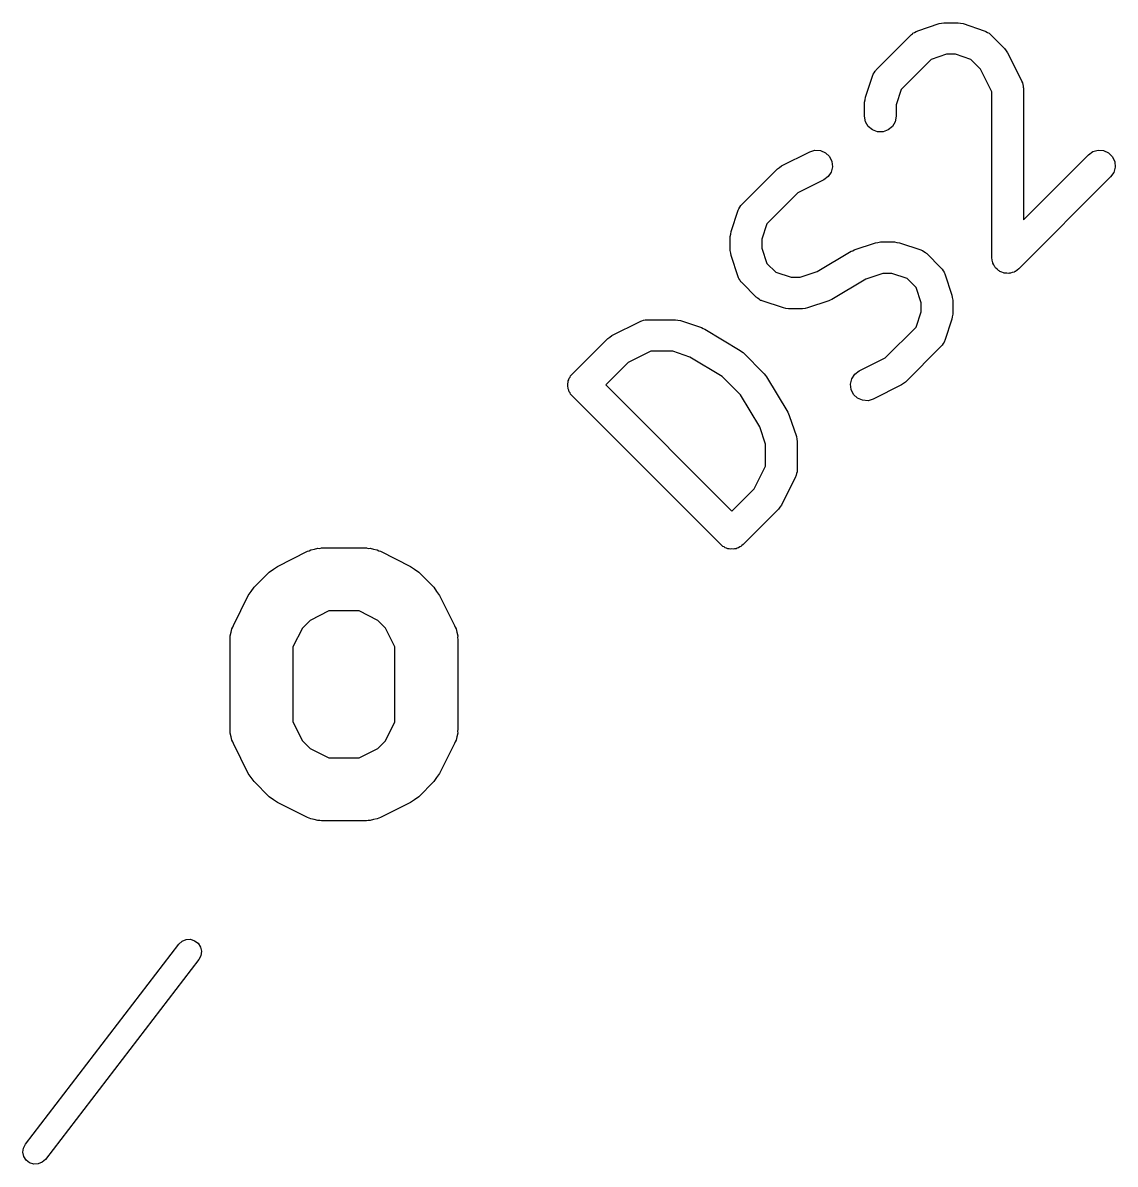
# Model space of a CAD drawing. Extents: x 83.4 to 168.1, y -157.3 to -85.4.
# Drawn here: x 93.41 to 98.61, y -104.33 to -98.9 of the extents above; entities that cross this region are included whole.
import ezdxf

# ---------------------------------------------------------------- set-up
doc = ezdxf.new("R2010")
doc.units = 0
doc.header["$MEASUREMENT"] = 0
doc.layers.add('BLACK', color=7, linetype='CONTINUOUS')

msp = doc.modelspace()

# ---------------------------------------------------------------- linework, layer by layer
at = {"layer": 'Black'}
for p, q in [((97.6747, -98.9367), (97.7757, -98.903)), ((97.7757, -98.903), (97.7876, -98.9012)), ((97.7876, -98.9012), (97.7995, -98.8992)), ((97.7995, -98.8992), (97.8668, -98.8992)), ((97.8668, -98.8992), (97.8786, -98.9012)), ((97.8786, -98.9012), (97.8905, -98.903)), ((97.8905, -98.903), (97.9915, -98.9367)), ((97.477, -99.1232), (97.6454, -98.9548)), ((97.6454, -98.9548), (97.6489, -98.9523)), ((97.6489, -98.9523), (97.6518, -98.9491)), ((97.6518, -98.9491), (97.6595, -98.9449)), ((97.6595, -98.9449), (97.6667, -98.9399)), ((97.6667, -98.9399), (97.6709, -98.9387)), ((97.6709, -98.9387), (97.6747, -98.9367)), ((97.9915, -98.9367), (97.9953, -98.9387)), ((97.9953, -98.9387), (97.9995, -98.9399)), ((97.9995, -98.9399), (98.0067, -98.9449)), ((98.0067, -98.9449), (98.0144, -98.9491)), ((98.0144, -98.9491), (98.0173, -98.9523)), ((98.0173, -98.9523), (98.0208, -98.9548)), ((98.0208, -98.9548), (98.0882, -99.0221)), ((98.0882, -99.0221), (98.0951, -99.032)), ((98.0951, -99.032), (98.1022, -99.0416)), ((97.739, -99.0734), (97.5956, -99.2167)), ((97.8116, -99.0492), (97.739, -99.0734)), ((97.8546, -99.0492), (97.8116, -99.0492)), ((97.9273, -99.0734), (97.8546, -99.0492)), ((97.9735, -99.1196), (97.9273, -99.0734)), ((98.1022, -99.0416), (98.1696, -99.1763)), ((97.4589, -99.1525), (97.461, -99.1487)), ((97.461, -99.1487), (97.4621, -99.1445)), ((97.4621, -99.1445), (97.4671, -99.1373)), ((97.4671, -99.1373), (97.4713, -99.1296)), ((97.4713, -99.1296), (97.4746, -99.1267)), ((97.4746, -99.1267), (97.477, -99.1232)), ((98.0275, -99.2276), (97.9735, -99.1196)), ((97.4253, -99.2535), (97.4589, -99.1525)), ((98.1696, -99.1763), (98.1708, -99.1805)), ((98.1708, -99.1805), (98.173, -99.1842)), ((98.173, -99.1842), (98.1745, -99.1929)), ((98.1745, -99.1929), (98.177, -99.2013)), ((98.177, -99.2013), (98.1767, -99.2056)), ((97.4235, -99.2654), (97.4253, -99.2535)), ((97.5956, -99.2167), (97.5714, -99.2894)), ((98.0275, -100.018), (98.0275, -99.2276)), ((98.1767, -99.2056), (98.1775, -99.2099)), ((98.1775, -99.2099), (98.1775, -99.8369)), ((97.4214, -99.2772), (97.4235, -99.2654)), ((97.4214, -99.3445), (97.4214, -99.2772)), ((97.5714, -99.2894), (97.5714, -99.3445)), ((97.4259, -99.3702), (97.4214, -99.3445)), ((97.5714, -99.3445), (97.5669, -99.3702)), ((97.439, -99.3928), (97.4259, -99.3702)), ((97.4589, -99.4095), (97.439, -99.3928)), ((97.4834, -99.4184), (97.4589, -99.4095)), ((97.5094, -99.4184), (97.4834, -99.4184)), ((97.5339, -99.4095), (97.5094, -99.4184)), ((97.5539, -99.3928), (97.5339, -99.4095)), ((97.5669, -99.3702), (97.5539, -99.3928)), ((97.0251, -99.5805), (97.1598, -99.5132)), ((97.1598, -99.5132), (97.1848, -99.5057)), ((97.1848, -99.5057), (97.2108, -99.5073)), ((97.2108, -99.5073), (97.2347, -99.5177)), ((97.2347, -99.5177), (97.2536, -99.5356)), ((98.1775, -99.8369), (98.4872, -99.5272)), ((98.4872, -99.5272), (98.5085, -99.5123)), ((98.5085, -99.5123), (98.5337, -99.5055)), ((98.5337, -99.5055), (98.5596, -99.5078)), ((98.5596, -99.5078), (98.5832, -99.5188)), ((98.5832, -99.5188), (98.6017, -99.5372)), ((97.0155, -99.5877), (97.0251, -99.5805)), ((97.2536, -99.5356), (97.2652, -99.5589)), ((97.2652, -99.5589), (97.2682, -99.5847)), ((98.6017, -99.5372), (98.6127, -99.5608)), ((98.6127, -99.5608), (98.6149, -99.5868)), ((96.8373, -99.7629), (97.0056, -99.5946)), ((97.0056, -99.5946), (97.0155, -99.5877)), ((97.2478, -99.6318), (97.2269, -99.6473)), ((97.2622, -99.6101), (97.2478, -99.6318)), ((97.2682, -99.5847), (97.2622, -99.6101)), ((98.5933, -99.6333), (98.1555, -100.071)), ((98.6082, -99.6119), (98.5933, -99.6333)), ((98.6149, -99.5868), (98.6082, -99.6119)), ((97.2269, -99.6473), (97.1031, -99.7092)), ((97.1031, -99.7092), (96.9559, -99.8565)), ((96.7855, -99.8933), (96.8192, -99.7922)), ((96.8192, -99.7922), (96.8212, -99.7884)), ((96.8212, -99.7884), (96.8223, -99.7843)), ((96.8223, -99.7843), (96.8274, -99.7771)), ((96.8274, -99.7771), (96.8316, -99.7693)), ((96.8316, -99.7693), (96.8348, -99.7665)), ((96.8348, -99.7665), (96.8373, -99.7629)), ((96.7816, -99.917), (96.7837, -99.9051)), ((96.7837, -99.9051), (96.7855, -99.8933)), ((96.9559, -99.8565), (96.9316, -99.9291)), ((96.7816, -99.9843), (96.7816, -99.917)), ((96.9316, -99.9291), (96.9316, -99.9721)), ((97.3717, -99.9805), (97.4727, -99.9468)), ((97.4727, -99.9468), (97.4846, -99.9451)), ((97.4846, -99.9451), (97.4964, -99.943)), ((97.4964, -99.943), (97.5637, -99.943)), ((97.5637, -99.943), (97.5756, -99.9451)), ((97.5756, -99.9451), (97.5875, -99.9468)), ((97.5875, -99.9468), (97.6885, -99.9805)), ((96.7837, -99.9962), (96.7816, -99.9843)), ((96.7855, -100.008), (96.7837, -99.9962)), ((96.8192, -100.109), (96.7855, -100.008)), ((96.9316, -99.9721), (96.9559, -100.045)), ((97.1955, -100.084), (97.3568, -99.9873)), ((97.3568, -99.9873), (97.3645, -99.9844)), ((97.3645, -99.9844), (97.3717, -99.9805)), ((97.6885, -99.9805), (97.6923, -99.9826)), ((97.6923, -99.9826), (97.6965, -99.9837)), ((97.6965, -99.9837), (97.7037, -99.9887)), ((97.7037, -99.9887), (97.7114, -99.9929)), ((97.7114, -99.9929), (97.7143, -99.9961)), ((97.7143, -99.9961), (97.7178, -99.9986)), ((97.7178, -99.9986), (97.7851, -100.066)), ((98.0292, -100.028), (98.0275, -100.018)), ((96.9559, -100.045), (96.9982, -100.087)), ((97.7851, -100.066), (97.7876, -100.07)), ((97.7876, -100.07), (97.7909, -100.072)), ((97.7909, -100.072), (97.795, -100.08)), ((98.0301, -100.037), (98.0292, -100.028)), ((98.0314, -100.04), (98.0301, -100.037)), ((98.032, -100.044), (98.0314, -100.04)), ((98.0369, -100.052), (98.032, -100.044)), ((98.0411, -100.061), (98.0369, -100.052)), ((98.0434, -100.063), (98.0411, -100.061)), ((98.045, -100.066), (98.0434, -100.063)), ((98.0525, -100.072), (98.045, -100.066)), ((98.0595, -100.079), (98.0525, -100.072)), ((98.1555, -100.071), (98.1475, -100.077)), ((96.8212, -100.113), (96.8192, -100.109)), ((96.8223, -100.117), (96.8212, -100.113)), ((96.8274, -100.124), (96.8223, -100.117)), ((96.8316, -100.132), (96.8274, -100.124)), ((96.9982, -100.087), (97.0708, -100.111)), ((97.0708, -100.111), (97.1138, -100.111)), ((97.1138, -100.111), (97.1955, -100.084)), ((97.4269, -100.12), (97.2656, -100.217)), ((97.5086, -100.093), (97.4269, -100.12)), ((97.5516, -100.093), (97.5086, -100.093)), ((97.6243, -100.117), (97.5516, -100.093)), ((97.6666, -100.16), (97.6243, -100.117)), ((97.795, -100.08), (97.8001, -100.087)), ((97.8001, -100.087), (97.8012, -100.091)), ((97.8012, -100.091), (97.8033, -100.095)), ((97.8033, -100.095), (97.8369, -100.196)), ((98.0625, -100.081), (98.0595, -100.079)), ((98.065, -100.083), (98.0625, -100.081)), ((98.0742, -100.086), (98.065, -100.083)), ((98.0831, -100.09), (98.0742, -100.086)), ((98.0864, -100.091), (98.0831, -100.09)), ((98.0895, -100.092), (98.0864, -100.091)), ((98.0993, -100.092), (98.0895, -100.092)), ((98.109, -100.093), (98.0993, -100.092)), ((98.1122, -100.092), (98.109, -100.093)), ((98.1155, -100.092), (98.1122, -100.092)), ((98.1247, -100.088), (98.1155, -100.092)), ((98.1342, -100.086), (98.1247, -100.088)), ((98.1369, -100.084), (98.1342, -100.086)), ((98.14, -100.083), (98.1369, -100.084)), ((98.1475, -100.077), (98.14, -100.083)), ((96.8348, -100.135), (96.8316, -100.132)), ((96.8373, -100.138), (96.8348, -100.135)), ((96.9046, -100.206), (96.8373, -100.138)), ((97.6908, -100.232), (97.6666, -100.16)), ((96.9082, -100.208), (96.9046, -100.206)), ((96.911, -100.211), (96.9082, -100.208)), ((96.9188, -100.216), (96.911, -100.211)), ((96.926, -100.221), (96.9188, -100.216)), ((96.9301, -100.222), (96.926, -100.221)), ((96.9339, -100.224), (96.9301, -100.222)), ((97.035, -100.257), (96.9339, -100.224)), ((97.2507, -100.224), (97.1497, -100.257)), ((97.258, -100.22), (97.2507, -100.224)), ((97.2656, -100.217), (97.258, -100.22)), ((97.6908, -100.275), (97.6908, -100.232)), ((97.8369, -100.196), (97.8387, -100.208)), ((97.8387, -100.208), (97.8408, -100.22)), ((97.8408, -100.22), (97.8408, -100.287)), ((97.0468, -100.259), (97.035, -100.257)), ((97.0587, -100.261), (97.0468, -100.259)), ((97.126, -100.261), (97.0587, -100.261)), ((97.1379, -100.259), (97.126, -100.261)), ((97.1497, -100.257), (97.1379, -100.259)), ((97.6666, -100.348), (97.6908, -100.275)), ((97.8408, -100.287), (97.8387, -100.299)), ((96.217, -100.389), (96.3517, -100.321)), ((96.3517, -100.321), (96.3558, -100.32)), ((96.3558, -100.32), (96.3596, -100.318)), ((96.3596, -100.318), (96.3682, -100.316)), ((96.3682, -100.316), (96.3767, -100.314)), ((96.3767, -100.314), (96.381, -100.314)), ((96.381, -100.314), (96.3852, -100.313)), ((96.3852, -100.313), (96.5199, -100.313)), ((96.5199, -100.313), (96.5318, -100.315)), ((96.5318, -100.315), (96.5436, -100.317)), ((96.5436, -100.317), (96.6447, -100.351)), ((97.8369, -100.311), (97.8033, -100.412)), ((97.8387, -100.299), (97.8369, -100.311)), ((96.1975, -100.403), (96.2074, -100.396)), ((96.2074, -100.396), (96.217, -100.389)), ((96.6447, -100.351), (96.6519, -100.355)), ((96.6519, -100.355), (96.6595, -100.358)), ((96.6595, -100.358), (96.8279, -100.459)), ((97.5193, -100.495), (97.6666, -100.348)), ((96.0292, -100.571), (96.1975, -100.403)), ((97.7851, -100.441), (97.6168, -100.61)), ((97.7876, -100.438), (97.7851, -100.441)), ((97.7909, -100.435), (97.7876, -100.438)), ((97.795, -100.427), (97.7909, -100.435)), ((97.8001, -100.42), (97.795, -100.427)), ((97.8012, -100.416), (97.8001, -100.42)), ((97.8033, -100.412), (97.8012, -100.416)), ((96.4029, -100.463), (96.295, -100.517)), ((96.5078, -100.463), (96.4029, -100.463)), ((96.5894, -100.491), (96.5078, -100.463)), ((96.7428, -100.583), (96.5894, -100.491)), ((96.8279, -100.459), (96.8348, -100.465)), ((96.8348, -100.465), (96.8423, -100.47)), ((96.8423, -100.47), (96.9433, -100.571)), ((97.3955, -100.557), (97.5193, -100.495)), ((96.295, -100.517), (96.1883, -100.624)), ((97.3746, -100.573), (97.3955, -100.557)), ((96.0075, -100.618), (96.0092, -100.611)), ((96.0092, -100.611), (96.0097, -100.605)), ((96.0097, -100.605), (96.0125, -100.599)), ((96.0125, -100.599), (96.0142, -100.592)), ((96.0142, -100.592), (96.018, -100.587)), ((96.018, -100.587), (96.0208, -100.581)), ((96.0208, -100.581), (96.0254, -100.576)), ((96.0254, -100.576), (96.0292, -100.571)), ((96.8308, -100.671), (96.7428, -100.583)), ((96.9433, -100.571), (96.9486, -100.579)), ((96.9486, -100.579), (96.9546, -100.585)), ((96.9546, -100.585), (97.0556, -100.754)), ((97.3542, -100.62), (97.3602, -100.594)), ((97.3602, -100.594), (97.3746, -100.573)), ((97.6168, -100.61), (97.6069, -100.617)), ((96.008, -100.624), (96.0075, -100.618)), ((96.0075, -100.631), (96.008, -100.624)), ((96.0092, -100.637), (96.0075, -100.631)), ((96.0097, -100.643), (96.0092, -100.637)), ((96.0125, -100.649), (96.0097, -100.643)), ((96.0142, -100.656), (96.0125, -100.649)), ((96.018, -100.661), (96.0142, -100.656)), ((96.0208, -100.667), (96.018, -100.661)), ((96.0254, -100.672), (96.0208, -100.667)), ((96.1883, -100.624), (96.7893, -101.225)), ((96.9228, -100.824), (96.8308, -100.671)), ((97.3572, -100.645), (97.3542, -100.62)), ((97.3688, -100.669), (97.3572, -100.645)), ((97.3877, -100.687), (97.3688, -100.669)), ((97.5973, -100.624), (97.4626, -100.691)), ((97.6069, -100.617), (97.5973, -100.624)), ((96.0292, -100.677), (96.0254, -100.672)), ((96.7363, -101.384), (96.0292, -100.677)), ((97.4116, -100.697), (97.3877, -100.687)), ((97.4376, -100.699), (97.4116, -100.697)), ((97.4626, -100.691), (97.4376, -100.699)), ((97.0556, -100.754), (97.0586, -100.762)), ((97.0586, -100.762), (97.0625, -100.769)), ((97.0625, -100.769), (97.0962, -100.87)), ((96.95, -100.906), (96.9228, -100.824)), ((97.0962, -100.87), (97.0979, -100.882)), ((97.0979, -100.882), (97.1, -100.893)), ((96.95, -101.01), (96.95, -100.906)), ((97.1, -100.893), (97.1, -101.028)), ((96.896, -101.118), (96.95, -101.01)), ((97.097, -101.045), (97.0955, -101.054)), ((97.0995, -101.037), (97.097, -101.045)), ((97.1, -101.028), (97.0993, -101.032)), ((97.0993, -101.032), (97.0995, -101.037)), ((97.0921, -101.062), (97.0247, -101.196)), ((97.0933, -101.058), (97.0921, -101.062)), ((97.0955, -101.054), (97.0933, -101.058)), ((96.7893, -101.225), (96.896, -101.118)), ((97.0176, -101.206), (97.0107, -101.216)), ((97.0247, -101.196), (97.0176, -101.206)), ((97.0107, -101.216), (96.8423, -101.384)), ((94.6242, -101.488), (94.7671, -101.416)), ((94.7671, -101.416), (94.7754, -101.414)), ((94.7754, -101.414), (94.7828, -101.409)), ((94.7828, -101.409), (94.8002, -101.406)), ((94.8002, -101.406), (94.817, -101.401)), ((94.817, -101.401), (94.8256, -101.402)), ((94.8256, -101.402), (94.8341, -101.4)), ((94.8341, -101.4), (95.0484, -101.4)), ((95.0484, -101.4), (95.057, -101.402)), ((95.057, -101.402), (95.0656, -101.401)), ((95.0656, -101.401), (95.0824, -101.406)), ((95.0824, -101.406), (95.0997, -101.409)), ((95.0997, -101.409), (95.1072, -101.414)), ((95.1072, -101.414), (95.1155, -101.416)), ((95.1155, -101.416), (95.2584, -101.488)), ((96.7416, -101.388), (96.7363, -101.384)), ((96.7463, -101.393), (96.7416, -101.388)), ((96.7522, -101.395), (96.7463, -101.393)), ((96.7576, -101.399), (96.7522, -101.395)), ((96.7639, -101.401), (96.7576, -101.399)), ((96.7699, -101.404), (96.7639, -101.401)), ((96.7764, -101.404), (96.7699, -101.404)), ((96.7828, -101.406), (96.7764, -101.404)), ((96.7893, -101.405), (96.7828, -101.406)), ((96.7958, -101.406), (96.7893, -101.405)), ((96.8022, -101.404), (96.7958, -101.406)), ((96.8087, -101.404), (96.8022, -101.404)), ((96.8147, -101.401), (96.8087, -101.404)), ((96.821, -101.399), (96.8147, -101.401)), ((96.8264, -101.395), (96.821, -101.399)), ((96.8323, -101.393), (96.8264, -101.395)), ((96.837, -101.388), (96.8323, -101.393)), ((96.8423, -101.384), (96.837, -101.388)), ((94.5138, -101.587), (94.5852, -101.516)), ((94.5852, -101.516), (94.6049, -101.502)), ((94.6049, -101.502), (94.6242, -101.488)), ((95.2584, -101.488), (95.2777, -101.502)), ((95.2777, -101.502), (95.2974, -101.516)), ((95.2974, -101.516), (95.3688, -101.587)), ((94.5, -101.607), (94.5138, -101.587)), ((95.3688, -101.587), (95.3826, -101.607)), ((94.4143, -101.769), (94.4857, -101.626)), ((94.4857, -101.626), (94.5, -101.607)), ((95.3826, -101.607), (95.3969, -101.626)), ((95.3969, -101.626), (95.4683, -101.769)), ((94.8696, -101.7), (94.7801, -101.745)), ((95.013, -101.7), (94.8696, -101.7)), ((95.1024, -101.745), (95.013, -101.7)), ((94.7801, -101.745), (94.7431, -101.782)), ((95.1394, -101.782), (95.1024, -101.745)), ((94.3994, -101.819), (94.4044, -101.802)), ((94.4044, -101.802), (94.4075, -101.785)), ((94.4075, -101.785), (94.4118, -101.777)), ((94.4118, -101.777), (94.4143, -101.769)), ((94.7431, -101.782), (94.6984, -101.871)), ((95.1841, -101.871), (95.1394, -101.782)), ((95.4683, -101.769), (95.4708, -101.777)), ((95.4708, -101.777), (95.4751, -101.785)), ((95.4751, -101.785), (95.4782, -101.802)), ((95.4782, -101.802), (95.4832, -101.819)), ((94.3984, -101.836), (94.3999, -101.827)), ((94.3984, -102.265), (94.3984, -101.836)), ((94.3999, -101.827), (94.3994, -101.819)), ((95.4832, -101.819), (95.4826, -101.827)), ((95.4826, -101.827), (95.4841, -101.836)), ((95.4841, -101.836), (95.4841, -102.265)), ((94.6984, -101.871), (94.6984, -102.229)), ((95.1841, -102.229), (95.1841, -101.871)), ((94.6984, -102.229), (94.7431, -102.319)), ((95.1394, -102.319), (95.1841, -102.229)), ((94.3999, -102.273), (94.3984, -102.265)), ((94.3994, -102.282), (94.3999, -102.273)), ((94.4044, -102.299), (94.3994, -102.282)), ((94.4075, -102.316), (94.4044, -102.299)), ((95.4782, -102.299), (95.4751, -102.316)), ((95.4832, -102.282), (95.4782, -102.299)), ((95.4841, -102.265), (95.4826, -102.273)), ((95.4826, -102.273), (95.4832, -102.282)), ((94.4118, -102.323), (94.4075, -102.316)), ((94.4143, -102.332), (94.4118, -102.323)), ((94.4857, -102.474), (94.4143, -102.332)), ((94.7431, -102.319), (94.7801, -102.356)), ((94.7801, -102.356), (94.8696, -102.4)), ((95.013, -102.4), (95.1024, -102.356)), ((95.1024, -102.356), (95.1394, -102.319)), ((95.4683, -102.332), (95.3969, -102.474)), ((95.4708, -102.323), (95.4683, -102.332)), ((95.4751, -102.316), (95.4708, -102.323)), ((94.8696, -102.4), (95.013, -102.4)), ((94.5, -102.494), (94.4857, -102.474)), ((94.5138, -102.513), (94.5, -102.494)), ((94.5852, -102.585), (94.5138, -102.513)), ((95.3688, -102.513), (95.2974, -102.585)), ((95.3826, -102.494), (95.3688, -102.513)), ((95.3969, -102.474), (95.3826, -102.494)), ((94.6049, -102.599), (94.5852, -102.585)), ((94.6242, -102.613), (94.6049, -102.599)), ((94.7671, -102.684), (94.6242, -102.613)), ((95.2584, -102.613), (95.1155, -102.684)), ((95.2777, -102.599), (95.2584, -102.613)), ((95.2974, -102.585), (95.2777, -102.599)), ((94.7754, -102.687), (94.7671, -102.684)), ((94.7828, -102.691), (94.7754, -102.687)), ((94.8001, -102.694), (94.7828, -102.691)), ((94.817, -102.699), (94.8001, -102.694)), ((94.8256, -102.699), (94.817, -102.699)), ((94.8341, -102.7), (94.8256, -102.699)), ((95.0484, -102.7), (94.8341, -102.7)), ((95.0569, -102.699), (95.0484, -102.7)), ((95.0656, -102.699), (95.0569, -102.699)), ((95.0824, -102.694), (95.0656, -102.699)), ((95.0997, -102.691), (95.0824, -102.694)), ((95.1072, -102.687), (95.0997, -102.691)), ((95.1155, -102.684), (95.1072, -102.687)), ((94.1544, -103.287), (94.1698, -103.273)), ((94.1698, -103.273), (94.189, -103.265)), ((94.189, -103.265), (94.2098, -103.264)), ((94.2098, -103.264), (94.2297, -103.271)), ((94.2297, -103.271), (94.2462, -103.283)), ((93.4239, -104.239), (94.1544, -103.287)), ((94.2462, -103.283), (94.2574, -103.301)), ((94.2574, -103.301), (94.2619, -103.321)), ((94.2619, -103.321), (94.2592, -103.342)), ((94.2496, -103.36), (93.5191, -104.312)), ((94.2592, -103.342), (94.2496, -103.36)), ((93.4115, -104.278), (93.4143, -104.258)), ((93.4143, -104.258), (93.4239, -104.239)), ((93.416, -104.299), (93.4115, -104.278)), ((93.4272, -104.316), (93.416, -104.299)), ((93.5191, -104.312), (93.5037, -104.326)), ((93.4438, -104.329), (93.4272, -104.316)), ((93.4636, -104.335), (93.4438, -104.329)), ((93.4845, -104.334), (93.4636, -104.335)), ((93.5037, -104.326), (93.4845, -104.334))]:
    msp.add_line(p, q, dxfattribs=at)

doc.saveas('drawing.dxf')
